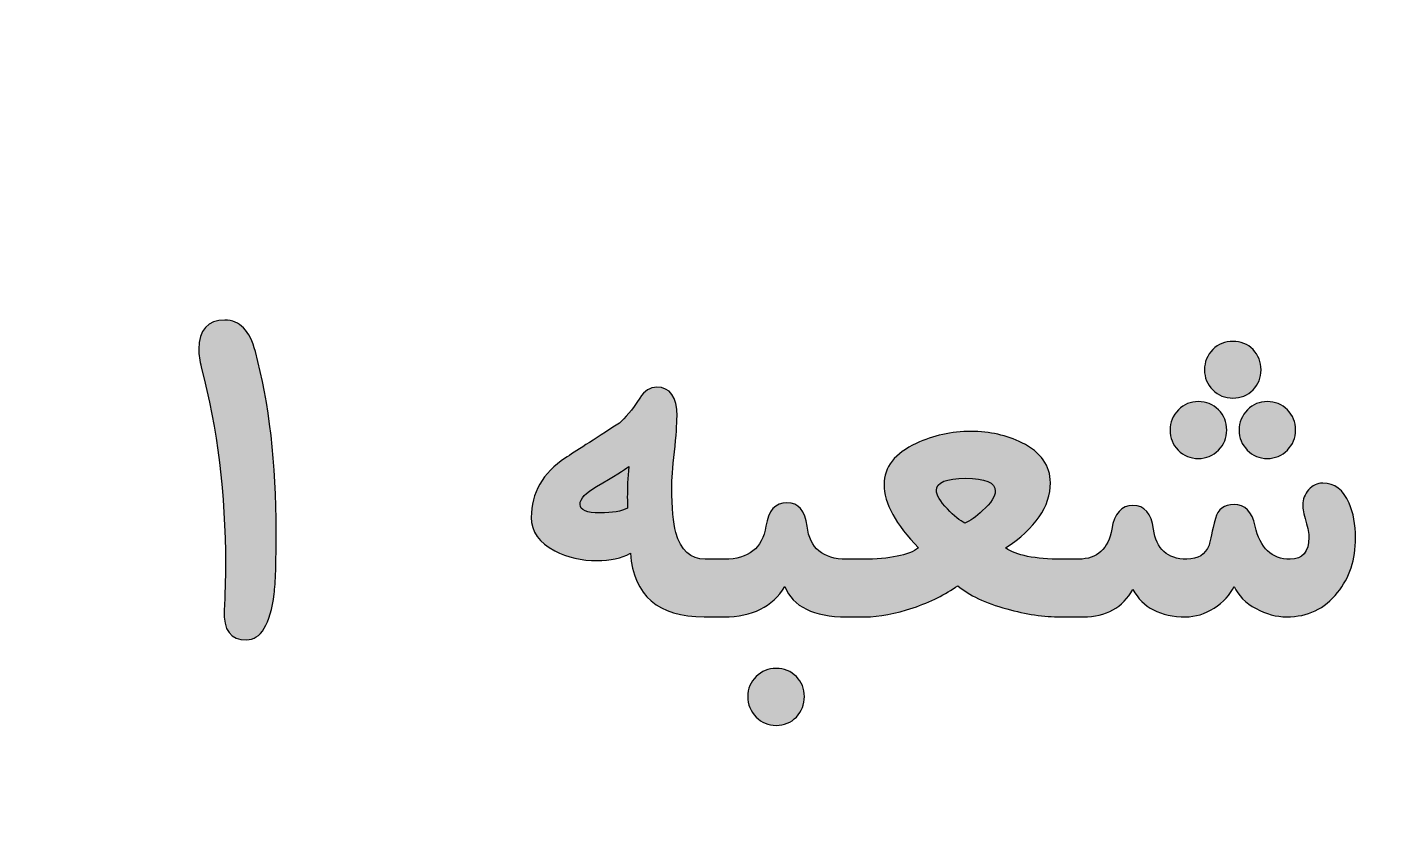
# Model space of a CAD drawing. Header units: millimetres. Extents: x -131.9 to -92.1, y -21.3 to 18.5.
# Drawn here: x -107.42 to -99.97, y -17.02 to -12.7 of the extents above; entities that cross this region are included whole.
import ezdxf

# ---------------------------------------------------------------- set-up
doc = ezdxf.new("R2010")
doc.units = ezdxf.units.MM
doc.header["$MEASUREMENT"] = 0
doc.layers.add('Layer 1', color=7, linetype='Continuous')

msp = doc.modelspace()

# ---------------------------------------------------------------- hatches: boundary and pattern name
at = {"layer": 'Layer 1', "true_color": 0x373435}
h = msp.add_hatch(color=250, dxfattribs=at)
edge = h.paths.add_edge_path()
edge.add_spline(control_points=[(-106.2328, -16.0335), (-106.318, -16.0335), (-106.3587, -15.9804), (-106.3532, -15.8733), (-106.3485, -15.7866), (-106.3461, -15.7022), (-106.3461, -15.6218), (-106.3461, -15.2428), (-106.39, -14.8857), (-106.4782, -14.5506), (-106.4868, -14.517), (-106.4914, -14.4842), (-106.4914, -14.4536), (-106.4914, -14.3482), (-106.4438, -14.295), (-106.3493, -14.295), (-106.2688, -14.295), (-106.2141, -14.3521), (-106.1836, -14.4662), (-106.1079, -14.7482), (-106.0703, -15.074), (-106.0703, -15.4444), (-106.0703, -15.6147), (-106.0743, -15.728), (-106.0813, -15.7835), (-106.1024, -15.9499), (-106.1532, -16.0335), (-106.2328, -16.0335)], knot_values=[0, 0, 0, 0, 0.111111, 0.111111, 0.111111, 0.222222, 0.222222, 0.222222, 0.333333, 0.333333, 0.333333, 0.444444, 0.444444, 0.444444, 0.555556, 0.555556, 0.555556, 0.666667, 0.666667, 0.666667, 0.777778, 0.777778, 0.777778, 0.888889, 0.888889, 0.888889, 1, 1, 1, 1], degree=3, periodic=1)
h = msp.add_hatch(color=250, dxfattribs=at)
edge = h.paths.add_edge_path()
edge.add_spline(control_points=[(-101.02, -14.5654), (-101.02, -14.5224), (-101.0051, -14.4858), (-100.9747, -14.4552), (-100.945, -14.4255), (-100.9083, -14.4107), (-100.8653, -14.4107), (-100.8223, -14.4107), (-100.7855, -14.4255), (-100.7559, -14.4552), (-100.727, -14.4858), (-100.7121, -14.5224), (-100.7121, -14.5654), (-100.7121, -14.6084), (-100.727, -14.6451), (-100.7559, -14.6748), (-100.7855, -14.7045), (-100.8223, -14.7193), (-100.8653, -14.7193), (-100.9083, -14.7193), (-100.945, -14.7045), (-100.9747, -14.6748), (-101.0051, -14.6451), (-101.02, -14.6084), (-101.02, -14.5654)], knot_values=[0, 0, 0, 0, 0.125, 0.125, 0.125, 0.25, 0.25, 0.25, 0.375, 0.375, 0.375, 0.5, 0.5, 0.5, 0.625, 0.625, 0.625, 0.75, 0.75, 0.75, 0.875, 0.875, 0.875, 1, 1, 1, 1], degree=3, periodic=1)
h = msp.add_hatch(color=250, dxfattribs=at)
edge = h.paths.add_edge_path()
edge.add_spline(control_points=[(-103.6475, -15.9085), (-103.6475, -15.9085), (-103.7281, -15.9085), (-103.7281, -15.9085), (-103.7281, -15.9085), (-103.7428, -15.9085), (-103.7428, -15.9085), (-103.9921, -15.9085), (-104.1257, -15.7936), (-104.1429, -15.5631), (-104.1929, -15.5897), (-104.253, -15.603), (-104.3242, -15.603), (-104.4085, -15.603), (-104.4851, -15.585), (-104.5546, -15.5491), (-104.6397, -15.5053), (-104.6828, -15.4452), (-104.6828, -15.3678), (-104.6828, -15.2349), (-104.621, -15.1272), (-104.4968, -15.0443), (-104.446, -15.0115), (-104.3475, -14.9482), (-104.203, -14.8553), (-104.1718, -14.8294), (-104.135, -14.7842), (-104.0929, -14.7193), (-104.067, -14.6795), (-104.0358, -14.66), (-103.9998, -14.66), (-103.9264, -14.66), (-103.8897, -14.7123), (-103.8897, -14.817), (-103.8897, -14.86), (-103.8944, -14.9249), (-103.9037, -15.0115), (-103.9132, -15.0983), (-103.9179, -15.1631), (-103.9179, -15.2061), (-103.9179, -15.3162), (-103.9108, -15.3975), (-103.8968, -15.4498), (-103.8694, -15.5467), (-103.8163, -15.5951), (-103.7374, -15.5951), (-103.7374, -15.5951), (-103.7281, -15.5951), (-103.7281, -15.5951), (-103.7281, -15.5951), (-103.6475, -15.5951), (-103.6475, -15.5951), (-103.6475, -15.5951), (-103.6312, -15.5951), (-103.6312, -15.5951), (-103.5007, -15.5951), (-103.4256, -15.5358), (-103.4061, -15.4162), (-103.3928, -15.3311), (-103.3546, -15.2881), (-103.292, -15.2881), (-103.2287, -15.2881), (-103.1921, -15.3311), (-103.1819, -15.4162), (-103.167, -15.5358), (-103.0959, -15.5951), (-102.9685, -15.5951), (-102.9685, -15.5951), (-102.9569, -15.5951), (-102.9569, -15.5951), (-102.9569, -15.5951), (-102.8841, -15.5951), (-102.8841, -15.5951), (-102.8841, -15.5951), (-102.8787, -15.5951), (-102.8787, -15.5951), (-102.7316, -15.5947), (-102.6304, -15.5745), (-102.5755, -15.5334), (-102.7005, -15.4061), (-102.7631, -15.2912), (-102.7631, -15.1889), (-102.7631, -15.0943), (-102.7044, -15.0202), (-102.588, -14.9654), (-102.4958, -14.9225), (-102.3966, -14.9006), (-102.2904, -14.9006), (-102.188, -14.9006), (-102.0957, -14.9209), (-102.013, -14.9623), (-101.9099, -15.0139), (-101.8583, -15.0866), (-101.8583, -15.1795), (-101.8583, -15.3084), (-101.9395, -15.4272), (-102.102, -15.5342), (-102.0451, -15.5749), (-101.9427, -15.5951), (-101.795, -15.5951), (-101.795, -15.5951), (-101.7591, -15.5951), (-101.7591, -15.5951), (-101.7591, -15.5951), (-101.7091, -15.5951), (-101.7091, -15.5951), (-101.7091, -15.5951), (-101.7043, -15.5951), (-101.7043, -15.5951), (-101.6033, -15.5935), (-101.5431, -15.5388), (-101.5247, -15.4311), (-101.5099, -15.346), (-101.4708, -15.3029), (-101.4091, -15.3029), (-101.3466, -15.3029), (-101.309, -15.346), (-101.2973, -15.4311), (-101.2825, -15.5405), (-101.2224, -15.5951), (-101.1168, -15.5951), (-101.0559, -15.5951), (-101.0152, -15.5694), (-100.995, -15.5186), (-100.9895, -15.4913), (-100.9778, -15.4436), (-100.9606, -15.3741), (-100.9473, -15.3233), (-100.9138, -15.2975), (-100.859, -15.2975), (-100.7997, -15.2975), (-100.7614, -15.3365), (-100.7442, -15.4146), (-100.7184, -15.535), (-100.6543, -15.5951), (-100.5536, -15.5951), (-100.4856, -15.5951), (-100.452, -15.5554), (-100.452, -15.4765), (-100.452, -15.4569), (-100.4575, -15.4272), (-100.4684, -15.3881), (-100.4801, -15.3498), (-100.4856, -15.3201), (-100.4856, -15.3006), (-100.4856, -15.2701), (-100.4747, -15.242), (-100.4535, -15.2179), (-100.4324, -15.1936), (-100.4075, -15.1819), (-100.377, -15.1819), (-100.312, -15.1819), (-100.2644, -15.2179), (-100.2331, -15.2897), (-100.2098, -15.3428), (-100.1981, -15.4061), (-100.1981, -15.4795), (-100.1981, -15.5967), (-100.2308, -15.696), (-100.2964, -15.7764), (-100.366, -15.8648), (-100.4583, -15.9085), (-100.573, -15.9085), (-100.6301, -15.9085), (-100.6848, -15.8936), (-100.7387, -15.864), (-100.7973, -15.8327), (-100.8371, -15.792), (-100.859, -15.7428), (-100.8802, -15.7897), (-100.9168, -15.8288), (-100.9676, -15.8608), (-101.0184, -15.8929), (-101.07, -15.9085), (-101.1224, -15.9085), (-101.2606, -15.9085), (-101.3559, -15.8585), (-101.4091, -15.7592), (-101.4643, -15.858), (-101.5544, -15.908), (-101.6793, -15.9085), (-101.6793, -15.9085), (-101.6809, -15.9085), (-101.6809, -15.9085), (-101.6809, -15.9085), (-101.7591, -15.9085), (-101.7591, -15.9085), (-101.7591, -15.9085), (-101.8005, -15.9085), (-101.8005, -15.9085), (-101.8934, -15.9085), (-101.9919, -15.8944), (-102.0957, -15.8655), (-102.2122, -15.8335), (-102.3005, -15.7913), (-102.3622, -15.739), (-102.4286, -15.7866), (-102.5091, -15.8272), (-102.6052, -15.8593), (-102.7013, -15.8921), (-102.7888, -15.9085), (-102.8677, -15.9085), (-102.8677, -15.9085), (-102.8787, -15.9085), (-102.8787, -15.9085), (-102.8787, -15.9085), (-102.9569, -15.9085), (-102.9569, -15.9085), (-102.9569, -15.9085), (-102.9685, -15.9085), (-102.9685, -15.9085), (-103.1467, -15.9085), (-103.2584, -15.8537), (-103.303, -15.7444), (-103.3702, -15.8537), (-103.4804, -15.9085), (-103.6334, -15.9085), (-103.6334, -15.9085), (-103.6475, -15.9085), (-103.6475, -15.9085)], knot_values=[0, 0, 0, 0, 0.013699, 0.013699, 0.013699, 0.027397, 0.027397, 0.027397, 0.041096, 0.041096, 0.041096, 0.054795, 0.054795, 0.054795, 0.068493, 0.068493, 0.068493, 0.082192, 0.082192, 0.082192, 0.09589, 0.09589, 0.09589, 0.109589, 0.109589, 0.109589, 0.123288, 0.123288, 0.123288, 0.136986, 0.136986, 0.136986, 0.150685, 0.150685, 0.150685, 0.164384, 0.164384, 0.164384, 0.178082, 0.178082, 0.178082, 0.191781, 0.191781, 0.191781, 0.205479, 0.205479, 0.205479, 0.219178, 0.219178, 0.219178, 0.232877, 0.232877, 0.232877, 0.246575, 0.246575, 0.246575, 0.260274, 0.260274, 0.260274, 0.273973, 0.273973, 0.273973, 0.287671, 0.287671, 0.287671, 0.30137, 0.30137, 0.30137, 0.315068, 0.315068, 0.315068, 0.328767, 0.328767, 0.328767, 0.342466, 0.342466, 0.342466, 0.356164, 0.356164, 0.356164, 0.369863, 0.369863, 0.369863, 0.383562, 0.383562, 0.383562, 0.39726, 0.39726, 0.39726, 0.410959, 0.410959, 0.410959, 0.424658, 0.424658, 0.424658, 0.438356, 0.438356, 0.438356, 0.452055, 0.452055, 0.452055, 0.465753, 0.465753, 0.465753, 0.479452, 0.479452, 0.479452, 0.493151, 0.493151, 0.493151, 0.506849, 0.506849, 0.506849, 0.520548, 0.520548, 0.520548, 0.534247, 0.534247, 0.534247, 0.547945, 0.547945, 0.547945, 0.561644, 0.561644, 0.561644, 0.575342, 0.575342, 0.575342, 0.589041, 0.589041, 0.589041, 0.60274, 0.60274, 0.60274, 0.616438, 0.616438, 0.616438, 0.630137, 0.630137, 0.630137, 0.643836, 0.643836, 0.643836, 0.657534, 0.657534, 0.657534, 0.671233, 0.671233, 0.671233, 0.684932, 0.684932, 0.684932, 0.69863, 0.69863, 0.69863, 0.712329, 0.712329, 0.712329, 0.726027, 0.726027, 0.726027, 0.739726, 0.739726, 0.739726, 0.753425, 0.753425, 0.753425, 0.767123, 0.767123, 0.767123, 0.780822, 0.780822, 0.780822, 0.794521, 0.794521, 0.794521, 0.808219, 0.808219, 0.808219, 0.821918, 0.821918, 0.821918, 0.835616, 0.835616, 0.835616, 0.849315, 0.849315, 0.849315, 0.863014, 0.863014, 0.863014, 0.876712, 0.876712, 0.876712, 0.890411, 0.890411, 0.890411, 0.90411, 0.90411, 0.90411, 0.917808, 0.917808, 0.917808, 0.931507, 0.931507, 0.931507, 0.945205, 0.945205, 0.945205, 0.958904, 0.958904, 0.958904, 0.972603, 0.972603, 0.972603, 0.986301, 0.986301, 0.986301, 1, 1, 1, 1], degree=3, periodic=1)
h = msp.add_hatch(color=250, dxfattribs=at)
edge = h.paths.add_edge_path()
edge.add_spline(control_points=[(-101.2074, -14.8927), (-101.2074, -14.8506), (-101.1926, -14.8138), (-101.1621, -14.7834), (-101.1317, -14.7529), (-101.0957, -14.7381), (-101.0536, -14.7381), (-101.0106, -14.7381), (-100.9747, -14.7529), (-100.9442, -14.7826), (-100.9138, -14.813), (-100.8988, -14.8498), (-100.8988, -14.8927), (-100.8988, -14.9358), (-100.9138, -14.9717), (-100.9442, -15.0022), (-100.9747, -15.0326), (-101.0106, -15.0475), (-101.0536, -15.0475), (-101.0965, -15.0475), (-101.1333, -15.0326), (-101.1629, -15.0022), (-101.1926, -14.9717), (-101.2074, -14.9358), (-101.2074, -14.8927)], knot_values=[0, 0, 0, 0, 0.125, 0.125, 0.125, 0.25, 0.25, 0.25, 0.375, 0.375, 0.375, 0.5, 0.5, 0.5, 0.625, 0.625, 0.625, 0.75, 0.75, 0.75, 0.875, 0.875, 0.875, 1, 1, 1, 1], degree=3, periodic=1)
h = msp.add_hatch(color=250, dxfattribs=at)
edge = h.paths.add_edge_path()
edge.add_spline(control_points=[(-100.8317, -14.8927), (-100.8317, -14.8506), (-100.8168, -14.8138), (-100.7863, -14.7834), (-100.7566, -14.7529), (-100.7207, -14.7381), (-100.6785, -14.7381), (-100.6356, -14.7381), (-100.5989, -14.7529), (-100.5692, -14.7826), (-100.5395, -14.813), (-100.5246, -14.8498), (-100.5246, -14.8927), (-100.5246, -14.9358), (-100.5395, -14.9717), (-100.5692, -15.0022), (-100.5989, -15.0326), (-100.6356, -15.0475), (-100.6785, -15.0475), (-100.7215, -15.0475), (-100.7574, -15.0326), (-100.7871, -15.0022), (-100.8168, -14.9717), (-100.8317, -14.9358), (-100.8317, -14.8927)], knot_values=[0, 0, 0, 0, 0.125, 0.125, 0.125, 0.25, 0.25, 0.25, 0.375, 0.375, 0.375, 0.5, 0.5, 0.5, 0.625, 0.625, 0.625, 0.75, 0.75, 0.75, 0.875, 0.875, 0.875, 1, 1, 1, 1], degree=3, periodic=1)
h = msp.add_hatch(color=250, dxfattribs=at)
edge = h.paths.add_edge_path()
edge.add_spline(control_points=[(-104.1522, -15.0904), (-104.1733, -15.1092), (-104.2319, -15.1451), (-104.3272, -15.1991), (-104.3874, -15.2335), (-104.4171, -15.2663), (-104.4171, -15.2975), (-104.4171, -15.328), (-104.3811, -15.3436), (-104.3092, -15.3436), (-104.2413, -15.3436), (-104.1905, -15.335), (-104.1585, -15.3178), (-104.1593, -15.2991), (-104.1601, -15.2788), (-104.1601, -15.2576), (-104.1601, -15.2092), (-104.1577, -15.1537), (-104.1522, -15.0904)], knot_values=[0, 0, 0, 0, 0.166667, 0.166667, 0.166667, 0.333333, 0.333333, 0.333333, 0.5, 0.5, 0.5, 0.666667, 0.666667, 0.666667, 0.833333, 0.833333, 0.833333, 1, 1, 1, 1], degree=3, periodic=1)
h = msp.add_hatch(color=250, dxfattribs=at)
edge = h.paths.add_edge_path()
edge.add_spline(control_points=[(-102.1583, -15.2248), (-102.1583, -15.1787), (-102.2122, -15.1553), (-102.3201, -15.1553), (-102.4255, -15.1553), (-102.4786, -15.1772), (-102.4786, -15.2209), (-102.4786, -15.246), (-102.4583, -15.2796), (-102.4185, -15.3217), (-102.3826, -15.36), (-102.3505, -15.3865), (-102.3232, -15.3998), (-102.295, -15.3873), (-102.263, -15.3647), (-102.227, -15.3311), (-102.1809, -15.2889), (-102.1583, -15.2537), (-102.1583, -15.2248)], knot_values=[0, 0, 0, 0, 0.166667, 0.166667, 0.166667, 0.333333, 0.333333, 0.333333, 0.5, 0.5, 0.5, 0.666667, 0.666667, 0.666667, 0.833333, 0.833333, 0.833333, 1, 1, 1, 1], degree=3, periodic=1)
h = msp.add_hatch(color=250, dxfattribs=at)
edge = h.paths.add_edge_path()
edge.add_spline(control_points=[(-103.1967, -16.3421), (-103.1967, -16.3851), (-103.2115, -16.4226), (-103.2405, -16.4531), (-103.2702, -16.4836), (-103.3068, -16.4984), (-103.3499, -16.4984), (-103.3928, -16.4984), (-103.4296, -16.4836), (-103.4592, -16.4531), (-103.4897, -16.4226), (-103.5045, -16.3851), (-103.5045, -16.3421), (-103.5045, -16.2991), (-103.4897, -16.2624), (-103.4592, -16.2335), (-103.4296, -16.2038), (-103.3928, -16.189), (-103.3499, -16.189), (-103.3068, -16.189), (-103.2702, -16.2038), (-103.2405, -16.2335), (-103.2115, -16.2624), (-103.1967, -16.2991), (-103.1967, -16.3421)], knot_values=[0, 0, 0, 0, 0.125, 0.125, 0.125, 0.25, 0.25, 0.25, 0.375, 0.375, 0.375, 0.5, 0.5, 0.5, 0.625, 0.625, 0.625, 0.75, 0.75, 0.75, 0.875, 0.875, 0.875, 1, 1, 1, 1], degree=3, periodic=1)

# ---------------------------------------------------------------- linework, layer by layer
at = {"layer": 'Layer 1', "color": 250, "lineweight": 18}
msp.add_open_spline([(-128.8774, 18.4715), (-128.8774, 18.4715), (-95.0772, 18.4715), (-95.0772, 18.4715), (-93.4273, 18.4715), (-92.0773, 17.1215), (-92.0773, 15.4715), (-92.0773, 15.4715), (-92.0773, -18.3285), (-92.0773, -18.3285), (-92.0773, -19.9785), (-93.4273, -21.3285), (-95.0772, -21.3285), (-95.0772, -21.3285), (-128.8774, -21.3285), (-128.8774, -21.3285), (-130.5273, -21.3285), (-131.8773, -19.9785), (-131.8773, -18.3285), (-131.8773, -18.3285), (-131.8773, 15.4715), (-131.8773, 15.4715), (-131.8773, 17.1215), (-130.5273, 18.4715), (-128.8774, 18.4715)], degree=3, knots=[0, 0, 0, 0, 0.125, 0.125, 0.125, 0.25, 0.25, 0.25, 0.375, 0.375, 0.375, 0.5, 0.5, 0.5, 0.625, 0.625, 0.625, 0.75, 0.75, 0.75, 0.875, 0.875, 0.875, 1, 1, 1, 1], dxfattribs=at)
at = {"layer": 'Layer 1', "color": 250}
for points, knots in [([(-106.2328, -16.0335), (-106.318, -16.0335), (-106.3587, -15.9804), (-106.3532, -15.8733), (-106.3485, -15.7866), (-106.3461, -15.7022), (-106.3461, -15.6218), (-106.3461, -15.2428), (-106.39, -14.8857), (-106.4782, -14.5506), (-106.4868, -14.517), (-106.4914, -14.4842), (-106.4914, -14.4536), (-106.4914, -14.3482), (-106.4438, -14.295), (-106.3493, -14.295), (-106.2688, -14.295), (-106.2141, -14.3521), (-106.1836, -14.4662), (-106.1079, -14.7482), (-106.0703, -15.074), (-106.0703, -15.4444), (-106.0703, -15.6147), (-106.0743, -15.728), (-106.0813, -15.7835), (-106.1024, -15.9499), (-106.1532, -16.0335), (-106.2328, -16.0335)], [0, 0, 0, 0, 0.111111, 0.111111, 0.111111, 0.222222, 0.222222, 0.222222, 0.333333, 0.333333, 0.333333, 0.444444, 0.444444, 0.444444, 0.555556, 0.555556, 0.555556, 0.666667, 0.666667, 0.666667, 0.777778, 0.777778, 0.777778, 0.888889, 0.888889, 0.888889, 1, 1, 1, 1]), ([(-101.02, -14.5654), (-101.02, -14.5224), (-101.0051, -14.4858), (-100.9747, -14.4552), (-100.945, -14.4255), (-100.9083, -14.4107), (-100.8653, -14.4107), (-100.8223, -14.4107), (-100.7855, -14.4255), (-100.7559, -14.4552), (-100.727, -14.4858), (-100.7121, -14.5224), (-100.7121, -14.5654), (-100.7121, -14.6084), (-100.727, -14.6451), (-100.7559, -14.6748), (-100.7855, -14.7045), (-100.8223, -14.7193), (-100.8653, -14.7193), (-100.9083, -14.7193), (-100.945, -14.7045), (-100.9747, -14.6748), (-101.0051, -14.6451), (-101.02, -14.6084), (-101.02, -14.5654)], [0, 0, 0, 0, 0.125, 0.125, 0.125, 0.25, 0.25, 0.25, 0.375, 0.375, 0.375, 0.5, 0.5, 0.5, 0.625, 0.625, 0.625, 0.75, 0.75, 0.75, 0.875, 0.875, 0.875, 1, 1, 1, 1]), ([(-103.6475, -15.9085), (-103.6475, -15.9085), (-103.7281, -15.9085), (-103.7281, -15.9085), (-103.7281, -15.9085), (-103.7428, -15.9085), (-103.7428, -15.9085), (-103.9921, -15.9085), (-104.1257, -15.7936), (-104.1429, -15.5631), (-104.1929, -15.5897), (-104.253, -15.603), (-104.3242, -15.603), (-104.4085, -15.603), (-104.4851, -15.585), (-104.5546, -15.5491), (-104.6397, -15.5053), (-104.6828, -15.4452), (-104.6828, -15.3678), (-104.6828, -15.2349), (-104.621, -15.1272), (-104.4968, -15.0443), (-104.446, -15.0115), (-104.3475, -14.9482), (-104.203, -14.8553), (-104.1718, -14.8294), (-104.135, -14.7842), (-104.0929, -14.7193), (-104.067, -14.6795), (-104.0358, -14.66), (-103.9998, -14.66), (-103.9264, -14.66), (-103.8897, -14.7123), (-103.8897, -14.817), (-103.8897, -14.86), (-103.8944, -14.9249), (-103.9037, -15.0115), (-103.9132, -15.0983), (-103.9179, -15.1631), (-103.9179, -15.2061), (-103.9179, -15.3162), (-103.9108, -15.3975), (-103.8968, -15.4498), (-103.8694, -15.5467), (-103.8163, -15.5951), (-103.7374, -15.5951), (-103.7374, -15.5951), (-103.7281, -15.5951), (-103.7281, -15.5951), (-103.7281, -15.5951), (-103.6475, -15.5951), (-103.6475, -15.5951), (-103.6475, -15.5951), (-103.6312, -15.5951), (-103.6312, -15.5951), (-103.5007, -15.5951), (-103.4256, -15.5358), (-103.4061, -15.4162), (-103.3928, -15.3311), (-103.3546, -15.2881), (-103.292, -15.2881), (-103.2287, -15.2881), (-103.1921, -15.3311), (-103.1819, -15.4162), (-103.167, -15.5358), (-103.0959, -15.5951), (-102.9685, -15.5951), (-102.9685, -15.5951), (-102.9569, -15.5951), (-102.9569, -15.5951), (-102.9569, -15.5951), (-102.8841, -15.5951), (-102.8841, -15.5951), (-102.8841, -15.5951), (-102.8787, -15.5951), (-102.8787, -15.5951), (-102.7316, -15.5947), (-102.6304, -15.5745), (-102.5755, -15.5334), (-102.7005, -15.4061), (-102.7631, -15.2912), (-102.7631, -15.1889), (-102.7631, -15.0943), (-102.7044, -15.0202), (-102.588, -14.9654), (-102.4958, -14.9225), (-102.3966, -14.9006), (-102.2904, -14.9006), (-102.188, -14.9006), (-102.0957, -14.9209), (-102.013, -14.9623), (-101.9099, -15.0139), (-101.8583, -15.0866), (-101.8583, -15.1795), (-101.8583, -15.3084), (-101.9395, -15.4272), (-102.102, -15.5342), (-102.0451, -15.5749), (-101.9427, -15.5951), (-101.795, -15.5951), (-101.795, -15.5951), (-101.7591, -15.5951), (-101.7591, -15.5951), (-101.7591, -15.5951), (-101.7091, -15.5951), (-101.7091, -15.5951), (-101.7091, -15.5951), (-101.7043, -15.5951), (-101.7043, -15.5951), (-101.6033, -15.5935), (-101.5431, -15.5388), (-101.5247, -15.4311), (-101.5099, -15.346), (-101.4708, -15.3029), (-101.4091, -15.3029), (-101.3466, -15.3029), (-101.309, -15.346), (-101.2973, -15.4311), (-101.2825, -15.5405), (-101.2224, -15.5951), (-101.1168, -15.5951), (-101.0559, -15.5951), (-101.0152, -15.5694), (-100.995, -15.5186), (-100.9895, -15.4913), (-100.9778, -15.4436), (-100.9606, -15.3741), (-100.9473, -15.3233), (-100.9138, -15.2975), (-100.859, -15.2975), (-100.7997, -15.2975), (-100.7614, -15.3365), (-100.7442, -15.4146), (-100.7184, -15.535), (-100.6543, -15.5951), (-100.5536, -15.5951), (-100.4856, -15.5951), (-100.452, -15.5554), (-100.452, -15.4765), (-100.452, -15.4569), (-100.4575, -15.4272), (-100.4684, -15.3881), (-100.4801, -15.3498), (-100.4856, -15.3201), (-100.4856, -15.3006), (-100.4856, -15.2701), (-100.4747, -15.242), (-100.4535, -15.2179), (-100.4324, -15.1936), (-100.4075, -15.1819), (-100.377, -15.1819), (-100.312, -15.1819), (-100.2644, -15.2179), (-100.2331, -15.2897), (-100.2098, -15.3428), (-100.1981, -15.4061), (-100.1981, -15.4795), (-100.1981, -15.5967), (-100.2308, -15.696), (-100.2964, -15.7764), (-100.366, -15.8648), (-100.4583, -15.9085), (-100.573, -15.9085), (-100.6301, -15.9085), (-100.6848, -15.8936), (-100.7387, -15.864), (-100.7973, -15.8327), (-100.8371, -15.792), (-100.859, -15.7428), (-100.8802, -15.7897), (-100.9168, -15.8288), (-100.9676, -15.8608), (-101.0184, -15.8929), (-101.07, -15.9085), (-101.1224, -15.9085), (-101.2606, -15.9085), (-101.3559, -15.8585), (-101.4091, -15.7592), (-101.4643, -15.858), (-101.5544, -15.908), (-101.6793, -15.9085), (-101.6793, -15.9085), (-101.6809, -15.9085), (-101.6809, -15.9085), (-101.6809, -15.9085), (-101.7591, -15.9085), (-101.7591, -15.9085), (-101.7591, -15.9085), (-101.8005, -15.9085), (-101.8005, -15.9085), (-101.8934, -15.9085), (-101.9919, -15.8944), (-102.0957, -15.8655), (-102.2122, -15.8335), (-102.3005, -15.7913), (-102.3622, -15.739), (-102.4286, -15.7866), (-102.5091, -15.8272), (-102.6052, -15.8593), (-102.7013, -15.8921), (-102.7888, -15.9085), (-102.8677, -15.9085), (-102.8677, -15.9085), (-102.8787, -15.9085), (-102.8787, -15.9085), (-102.8787, -15.9085), (-102.9569, -15.9085), (-102.9569, -15.9085), (-102.9569, -15.9085), (-102.9685, -15.9085), (-102.9685, -15.9085), (-103.1467, -15.9085), (-103.2584, -15.8537), (-103.303, -15.7444), (-103.3702, -15.8537), (-103.4804, -15.9085), (-103.6334, -15.9085), (-103.6334, -15.9085), (-103.6475, -15.9085), (-103.6475, -15.9085)], [0, 0, 0, 0, 0.013699, 0.013699, 0.013699, 0.027397, 0.027397, 0.027397, 0.041096, 0.041096, 0.041096, 0.054795, 0.054795, 0.054795, 0.068493, 0.068493, 0.068493, 0.082192, 0.082192, 0.082192, 0.09589, 0.09589, 0.09589, 0.109589, 0.109589, 0.109589, 0.123288, 0.123288, 0.123288, 0.136986, 0.136986, 0.136986, 0.150685, 0.150685, 0.150685, 0.164384, 0.164384, 0.164384, 0.178082, 0.178082, 0.178082, 0.191781, 0.191781, 0.191781, 0.205479, 0.205479, 0.205479, 0.219178, 0.219178, 0.219178, 0.232877, 0.232877, 0.232877, 0.246575, 0.246575, 0.246575, 0.260274, 0.260274, 0.260274, 0.273973, 0.273973, 0.273973, 0.287671, 0.287671, 0.287671, 0.30137, 0.30137, 0.30137, 0.315068, 0.315068, 0.315068, 0.328767, 0.328767, 0.328767, 0.342466, 0.342466, 0.342466, 0.356164, 0.356164, 0.356164, 0.369863, 0.369863, 0.369863, 0.383562, 0.383562, 0.383562, 0.39726, 0.39726, 0.39726, 0.410959, 0.410959, 0.410959, 0.424658, 0.424658, 0.424658, 0.438356, 0.438356, 0.438356, 0.452055, 0.452055, 0.452055, 0.465753, 0.465753, 0.465753, 0.479452, 0.479452, 0.479452, 0.493151, 0.493151, 0.493151, 0.506849, 0.506849, 0.506849, 0.520548, 0.520548, 0.520548, 0.534247, 0.534247, 0.534247, 0.547945, 0.547945, 0.547945, 0.561644, 0.561644, 0.561644, 0.575342, 0.575342, 0.575342, 0.589041, 0.589041, 0.589041, 0.60274, 0.60274, 0.60274, 0.616438, 0.616438, 0.616438, 0.630137, 0.630137, 0.630137, 0.643836, 0.643836, 0.643836, 0.657534, 0.657534, 0.657534, 0.671233, 0.671233, 0.671233, 0.684932, 0.684932, 0.684932, 0.69863, 0.69863, 0.69863, 0.712329, 0.712329, 0.712329, 0.726027, 0.726027, 0.726027, 0.739726, 0.739726, 0.739726, 0.753425, 0.753425, 0.753425, 0.767123, 0.767123, 0.767123, 0.780822, 0.780822, 0.780822, 0.794521, 0.794521, 0.794521, 0.808219, 0.808219, 0.808219, 0.821918, 0.821918, 0.821918, 0.835616, 0.835616, 0.835616, 0.849315, 0.849315, 0.849315, 0.863014, 0.863014, 0.863014, 0.876712, 0.876712, 0.876712, 0.890411, 0.890411, 0.890411, 0.90411, 0.90411, 0.90411, 0.917808, 0.917808, 0.917808, 0.931507, 0.931507, 0.931507, 0.945205, 0.945205, 0.945205, 0.958904, 0.958904, 0.958904, 0.972603, 0.972603, 0.972603, 0.986301, 0.986301, 0.986301, 1, 1, 1, 1]), ([(-101.2074, -14.8927), (-101.2074, -14.8506), (-101.1926, -14.8138), (-101.1621, -14.7834), (-101.1317, -14.7529), (-101.0957, -14.7381), (-101.0536, -14.7381), (-101.0106, -14.7381), (-100.9747, -14.7529), (-100.9442, -14.7826), (-100.9138, -14.813), (-100.8988, -14.8498), (-100.8988, -14.8927), (-100.8988, -14.9358), (-100.9138, -14.9717), (-100.9442, -15.0022), (-100.9747, -15.0326), (-101.0106, -15.0475), (-101.0536, -15.0475), (-101.0965, -15.0475), (-101.1333, -15.0326), (-101.1629, -15.0022), (-101.1926, -14.9717), (-101.2074, -14.9358), (-101.2074, -14.8927)], [0, 0, 0, 0, 0.125, 0.125, 0.125, 0.25, 0.25, 0.25, 0.375, 0.375, 0.375, 0.5, 0.5, 0.5, 0.625, 0.625, 0.625, 0.75, 0.75, 0.75, 0.875, 0.875, 0.875, 1, 1, 1, 1]), ([(-100.8317, -14.8927), (-100.8317, -14.8506), (-100.8168, -14.8138), (-100.7863, -14.7834), (-100.7566, -14.7529), (-100.7207, -14.7381), (-100.6785, -14.7381), (-100.6356, -14.7381), (-100.5989, -14.7529), (-100.5692, -14.7826), (-100.5395, -14.813), (-100.5246, -14.8498), (-100.5246, -14.8927), (-100.5246, -14.9358), (-100.5395, -14.9717), (-100.5692, -15.0022), (-100.5989, -15.0326), (-100.6356, -15.0475), (-100.6785, -15.0475), (-100.7215, -15.0475), (-100.7574, -15.0326), (-100.7871, -15.0022), (-100.8168, -14.9717), (-100.8317, -14.9358), (-100.8317, -14.8927)], [0, 0, 0, 0, 0.125, 0.125, 0.125, 0.25, 0.25, 0.25, 0.375, 0.375, 0.375, 0.5, 0.5, 0.5, 0.625, 0.625, 0.625, 0.75, 0.75, 0.75, 0.875, 0.875, 0.875, 1, 1, 1, 1]), ([(-104.1522, -15.0904), (-104.1733, -15.1092), (-104.2319, -15.1451), (-104.3272, -15.1991), (-104.3874, -15.2335), (-104.4171, -15.2663), (-104.4171, -15.2975), (-104.4171, -15.328), (-104.3811, -15.3436), (-104.3092, -15.3436), (-104.2413, -15.3436), (-104.1905, -15.335), (-104.1585, -15.3178), (-104.1593, -15.2991), (-104.1601, -15.2788), (-104.1601, -15.2576), (-104.1601, -15.2092), (-104.1577, -15.1537), (-104.1522, -15.0904)], [0, 0, 0, 0, 0.166667, 0.166667, 0.166667, 0.333333, 0.333333, 0.333333, 0.5, 0.5, 0.5, 0.666667, 0.666667, 0.666667, 0.833333, 0.833333, 0.833333, 1, 1, 1, 1]), ([(-102.1583, -15.2248), (-102.1583, -15.1787), (-102.2122, -15.1553), (-102.3201, -15.1553), (-102.4255, -15.1553), (-102.4786, -15.1772), (-102.4786, -15.2209), (-102.4786, -15.246), (-102.4583, -15.2796), (-102.4185, -15.3217), (-102.3826, -15.36), (-102.3505, -15.3865), (-102.3232, -15.3998), (-102.295, -15.3873), (-102.263, -15.3647), (-102.227, -15.3311), (-102.1809, -15.2889), (-102.1583, -15.2537), (-102.1583, -15.2248)], [0, 0, 0, 0, 0.166667, 0.166667, 0.166667, 0.333333, 0.333333, 0.333333, 0.5, 0.5, 0.5, 0.666667, 0.666667, 0.666667, 0.833333, 0.833333, 0.833333, 1, 1, 1, 1]), ([(-103.1967, -16.3421), (-103.1967, -16.3851), (-103.2115, -16.4226), (-103.2405, -16.4531), (-103.2702, -16.4836), (-103.3068, -16.4984), (-103.3499, -16.4984), (-103.3928, -16.4984), (-103.4296, -16.4836), (-103.4592, -16.4531), (-103.4897, -16.4226), (-103.5045, -16.3851), (-103.5045, -16.3421), (-103.5045, -16.2991), (-103.4897, -16.2624), (-103.4592, -16.2335), (-103.4296, -16.2038), (-103.3928, -16.189), (-103.3499, -16.189), (-103.3068, -16.189), (-103.2702, -16.2038), (-103.2405, -16.2335), (-103.2115, -16.2624), (-103.1967, -16.2991), (-103.1967, -16.3421)], [0, 0, 0, 0, 0.125, 0.125, 0.125, 0.25, 0.25, 0.25, 0.375, 0.375, 0.375, 0.5, 0.5, 0.5, 0.625, 0.625, 0.625, 0.75, 0.75, 0.75, 0.875, 0.875, 0.875, 1, 1, 1, 1])]:
    msp.add_open_spline(points, degree=3, knots=knots, dxfattribs=at)

doc.saveas('drawing.dxf')
